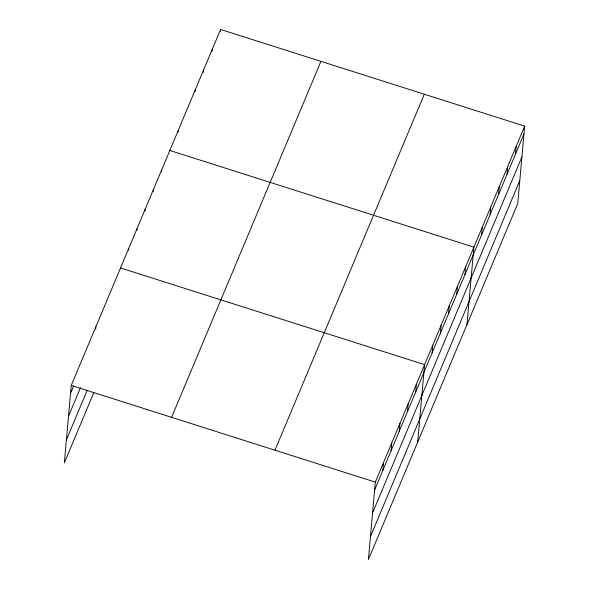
<?xml version="1.0" encoding="UTF-8"?>
<svg xmlns="http://www.w3.org/2000/svg" width="589" height="589" viewBox="0 0 589 589"><rect width="100%" height="100%" fill="white"/><g stroke="black" fill="none" stroke-linecap="round" stroke-linejoin="round"><path stroke-width="0.88" d="M524.659 126.127L375.318 482.111L368.405 559.55L517.746 203.566L524.659 126.127L220.595 29.45L71.254 385.434L64.341 462.873L93.776 392.716M95.661 329.317L95.897 326.696M128.593 250.126L128.748 248.381M136.81 230.549L136.965 228.804M145.027 210.972L145.181 209.22M153.236 191.388L153.39 189.643M161.452 171.811L161.607 170.066M178.128 132.061L178.283 130.309M195.055 91.715L195.209 89.97M203.441 72.418L203.669 69.796M211.981 51.368L212.136 49.623M220.441 31.195L220.595 29.45M382.828 470.39L383.527 462.534M391.037 450.813L391.744 442.95M399.254 431.236L399.953 423.373M407.47 411.659L408.17 403.796M415.679 392.075L416.386 384.212M417.689 442.074L424.595 364.635L120.539 267.958M432.112 352.921L432.812 345.058M440.322 333.337L441.028 325.474M448.538 313.76L449.238 305.897M456.747 294.183L457.454 286.32M464.964 274.599L465.663 266.736M466.967 324.598L473.88 247.159L169.823 150.482M481.64 234.849L482.339 226.986M490.107 214.676L490.806 206.813M498.566 194.503L499.266 186.639M507.026 174.329L507.733 166.473M515.493 154.163L516.192 146.3M70.555 393.297L73.632 385.957M68.501 416.261L80.479 387.702M66.395 439.917L87.268 390.154M171.598 417.336L320.939 61.352M274.975 450.21L424.316 94.225M374.611 489.974L523.952 133.99M372.565 512.931L521.906 156.946M370.452 536.586L519.793 180.602M71.254 385.434L375.318 482.111"/></g></svg>
